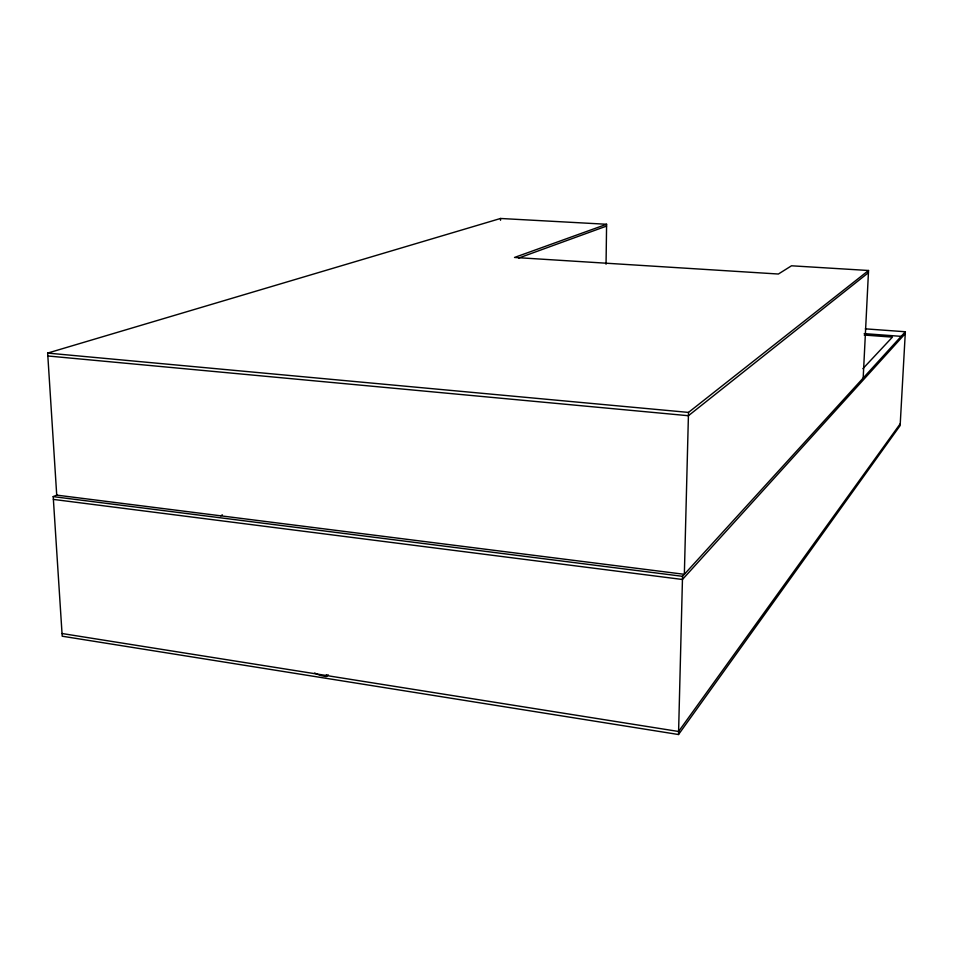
<?xml version="1.0" encoding="UTF-8"?>
<svg xmlns="http://www.w3.org/2000/svg" width="953" height="953" viewBox="0 0 953 953"><rect width="100%" height="100%" fill="white"/><g stroke="black" fill="none" stroke-linecap="round" stroke-linejoin="round"><path stroke-width="1.43" d="M606.048 264.231L606.596 224.265L500.539 218.475L47.65 353.086L56.727 495.119L684.349 574.314L688.495 412.411L868.54 270.497L863.18 378.043M57.311 494.869L53.201 496.62L62.207 636.211L678.524 734.525L682.527 576.315L905.35 331.751L865.336 328.845M905.35 331.751L900.144 425.562L678.524 734.525M900.251 423.74L678.596 731.487L62.028 633.519M905.243 333.621L682.443 579.484L53.38 499.408M862.906 368.656L892.413 337.124L864.216 335.039M868.433 272.677L688.411 415.722L47.841 355.981M324.699 676.368L326.891 674.7M328.392 674.938L326.212 676.606A30.174 11.4 -2.8 0 1 314.681 672.997M220.643 515.799L222.43 514.882M518.694 258.037L606.561 226.087M606.596 224.265L514.513 257.453L778.398 274.023L791.514 265.792L868.54 270.497M864.192 333.621L901.169 336.349M47.65 353.086L688.495 412.411M53.201 496.62L682.527 576.315M500.539 218.475L500.539 220.262"/></g></svg>
